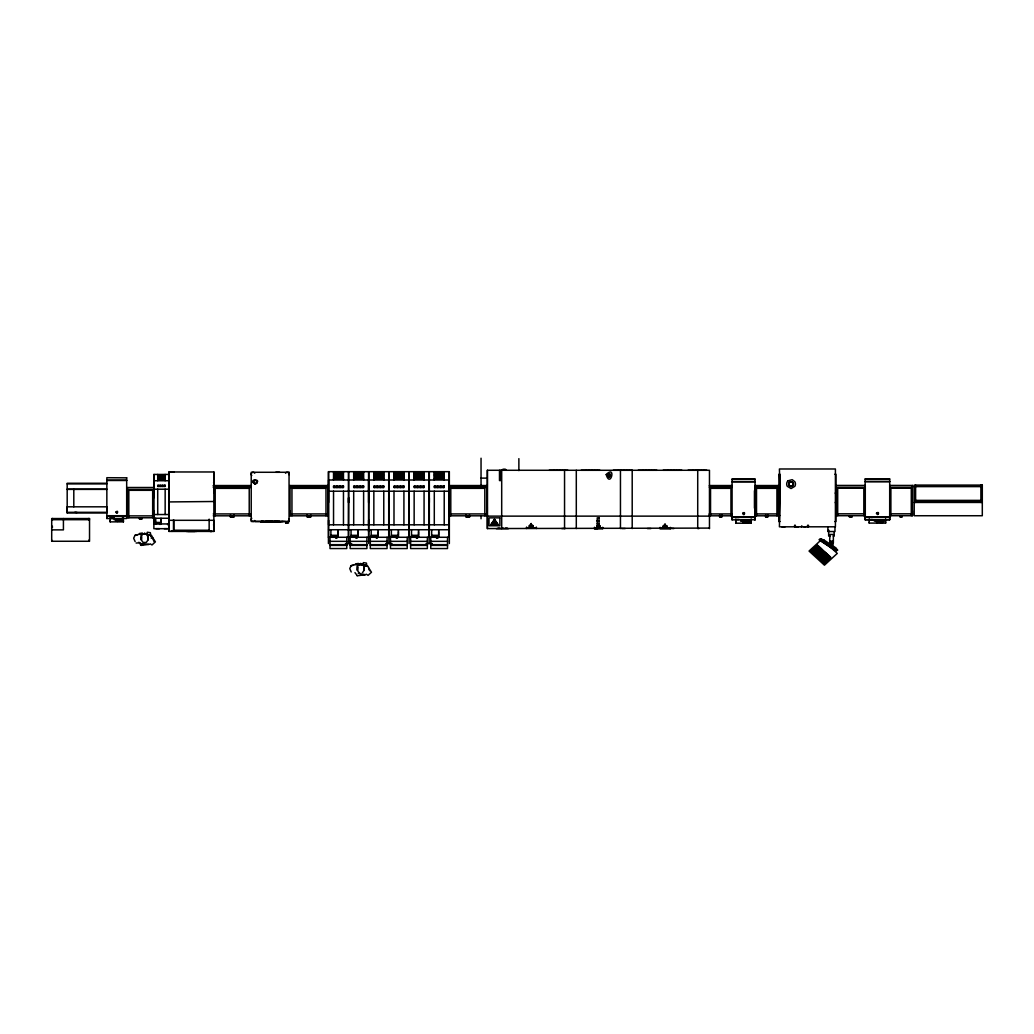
<?xml version="1.0" encoding="UTF-8"?>
<svg xmlns="http://www.w3.org/2000/svg" width="1034" height="1034" viewBox="0 0 1034 1034"><rect width="100%" height="100%" fill="white"/><g stroke="black" fill="none" stroke-linecap="round" stroke-linejoin="round"><path stroke-width="1.5" d="M106.851 507.009L106.851 512.942L67.184 512.942L67.184 506.815L107.058 506.815M106.851 518.499L106.851 515.72L126.678 515.72L126.678 518.499L106.851 518.499L106.851 477.708L126.678 477.837M123.382 517.194L123.382 521.86L110.16 521.86L110.16 517.194M114.179 517.22L114.179 519.74L122.568 519.74L122.568 517.22M119.569 520.451L119.802 521.343L119.117 521.071M127.479 515.888L127.479 517.775L153.988 517.775L153.988 515.888L127.479 515.888L127.479 487.505L153.988 487.505M128.823 517.775L128.823 490.31L152.67 490.31L152.67 517.775M153.988 511.093L153.988 514.531L168.891 514.531M153.988 497.69L153.988 480.732L168.891 480.732L168.891 474.451M161.02 518.254L161.02 522.454L155.733 522.454M168.891 494.226L168.994 531.411L213.87 531.411L213.87 520.309L168.994 520.309M168.891 497.69L168.891 480.732M168.994 531.411L168.994 471.969L213.87 471.969L213.87 531.411M173.492 519.766L173.492 530.235L209.152 530.248M173.854 520.309L173.906 531.024M209.152 531.386L209.152 519.158M213.87 493.089L213.87 471.969M215.201 515.811L215.201 488.345L249.22 488.345L249.22 515.811M327.881 510.783L327.881 515.811L290.037 515.811L290.037 510.783M290.037 485.541L290.037 487.441L327.881 487.441L327.881 485.541L290.037 485.541L290.037 515.811M291.95 515.811L291.95 488.345L325.981 488.345L325.981 515.811M328.579 520.257L328.579 524.807L348.419 524.807M328.579 502.485L328.579 479.996L348.419 479.996L348.419 471.672M337.937 529.731L337.937 535.315L330.906 535.315M348.419 497.884L348.419 537.279M348.419 502.485L348.419 479.996M348.729 502.485L348.729 471.672M358.1 529.731L358.1 535.315L351.056 535.315M368.569 531.683L368.569 529.731L348.729 529.731M368.569 520.257L368.569 524.807L348.729 524.807M368.569 502.485L368.569 479.996L348.729 479.996M368.879 520.257L368.879 524.807L388.719 524.807M368.879 502.485L368.879 479.996L388.719 479.996L388.719 471.672M378.25 529.731L378.25 535.315L371.206 535.315M388.719 497.884L388.719 537.279M388.719 502.485L388.719 479.996M389.03 502.485L389.03 471.672M398.4 529.731L398.4 535.315L391.356 535.315M408.882 531.683L408.882 529.731L389.03 529.731M408.882 520.257L408.882 524.807L389.03 524.807M408.882 502.485L408.882 479.996L389.03 479.996M409.18 520.257L409.18 524.807L429.032 524.807M409.18 502.485L409.18 479.996L429.032 479.996L429.032 471.672M418.55 529.731L418.55 535.315L411.506 535.315M429.032 497.884L429.032 537.279M429.032 502.485L429.032 479.996M429.33 502.485L429.33 471.672M438.7 529.731L438.7 535.315L431.656 535.315M448.872 513.924L448.872 515.811L486.717 515.811L486.717 485.541L448.872 485.541L448.872 513.924L486.717 513.924M449.183 531.683L449.183 529.731L429.33 529.731M449.183 520.257L449.183 524.807L429.33 524.807M449.183 502.485L449.183 479.996L429.33 479.996M450.785 515.811L450.785 488.345L484.817 488.345L484.817 515.811M710.539 515.811L710.539 488.345L730.948 488.345L730.948 515.811M732.085 519.831L732.085 517.052L755.027 517.052L755.027 519.831L755.027 479.039L732.085 479.039L732.085 519.831L755.027 519.714M751.201 518.952L751.201 523.204L735.911 523.204L735.911 518.952M746.91 521.86L746.651 522.713L746.109 521.86M778.059 485.541L778.059 487.441L755.363 487.441L755.363 485.541L778.059 485.541L778.059 515.811L755.363 515.811L755.363 510.783M756.513 515.811L756.513 488.345L776.922 488.345L776.922 515.811M865.29 487.324L836.222 487.324L836.222 485.437L865.29 485.437L865.29 515.707L836.222 515.707L836.222 510.667M837.695 515.707L837.695 488.229L863.829 488.229L863.829 515.707M865.161 519.727L865.161 516.948L889.692 516.948L889.692 519.727L865.148 519.727L865.148 478.936L889.692 478.936L889.692 519.727M885.608 518.835L885.608 523.088L869.245 523.088L869.245 518.835M880.154 522.364C881.433 521.782 880.709 523.333 880.748 521.64M890.881 515.707L890.881 488.229L911.29 488.229L911.29 515.707M912.427 513.808L889.731 513.808L889.731 515.707L912.427 515.707L912.427 510.667M889.731 485.437L912.427 485.437L912.427 487.324L889.731 487.324M141.477 537.434L141.361 540.006L143.119 542.475L146.285 542.462L148.004 539.942L148.133 535.69L146.492 533.828L144.618 533.79L142.757 533.854L140.999 535.741L141.361 540.006L141.71 535.237M357.674 567.201L357.441 570.38L359.199 572.862M610.603 475.821L609.168 473.766L607.733 475.821M830.147 543.005L831.026 544.595L832.448 543.987A1.331 1.331 0 0 0 832.448 542.695C828.066 542.811 830.199 540.149 829.888 534.462L833.352 534.462L833.352 542.966L832.06 542.966M118.858 520.968L119.802 520.865L118.82 520.826M120.539 520.619L121.094 521.33M121.262 520.826L120.526 521.201M744.364 522.584L744.545 521.795M745.411 522.157L744.829 522.777L744.338 521.95M746.781 522.648L746.794 521.795L745.992 522.403M748.047 522.765L747.634 522.054M748.706 522.48L748.655 522.571M876.78 522.687L876.922 521.808M877.478 522.622L876.638 522.364M879.327 521.834L878.293 522.467M879.094 521.679L879.301 522.467M880.18 522.48L880.154 521.756M882.803 521.756L882.661 522.622M171.928 531.411L171.308 530.959M211.531 530.959L210.988 530.946M146.608 534.281L147.332 532.239L150.357 532.704L150.809 535.87M362.701 564.654L363.412 562.625L366.437 563.091L366.889 566.257M213.573 524.613L213.87 523.811M213.702 525.789L213.702 524.923M253.149 481.598L254.7 480.215L257.182 481.133M253.808 481.392L253.808 482.645M116.054 520.619L116.247 521.317M116.894 521.317L116.247 520.619M117.527 520.529L117.747 521.433L118.109 520.619M120.435 521.33L120.9 520.554M153.252 538.352L151.533 535.715L145.406 533.815L138.957 534.358L135.066 535.289L133.657 538.197L135.131 541.596M369.345 568.739L367.613 566.102L361.486 564.202L355.037 564.745L351.146 565.676L349.751 568.571L351.211 571.983M207.343 530.92L210.949 531.411M743.511 522.532L742.761 522.648L743.226 522.041M742.942 522.532L743.782 522.054M743.368 522.842L743.511 521.795M744.312 522.273L745.126 521.795L745.1 522.726M877.569 522.545L877.504 521.756M881.847 521.834L882.092 522.622M882.881 522.467L881.937 521.886M362.365 572.849L364.084 570.316L364.226 566.076L362.572 564.202L358.837 564.241L357.079 566.128L357.441 570.38L357.79 565.275L360.698 563.427L363.632 565.223L364.084 570.316L363.645 565.559L360.013 564.461M610.461 476.209L608.419 476.803M600.147 525.892L600.147 526.681L596.993 526.681L598.57 523.799M597.225 526.577L598.57 524.807L599.901 526.577M143.752 533.996L144.618 533.053L145.497 533.983M533.066 525.531L533.066 526.306L529.253 526.306L531.153 523.437M529.537 526.216L531.153 524.445L532.769 526.216M667.072 525.867L667.072 526.655L663.104 526.655L665.082 523.786M665.082 524.781L663.401 526.552L666.775 526.552M743.614 522.726L743.73 521.95M746.91 522.609L746.794 522.532M211.065 531.722L211.815 530.985M739.103 519.507L737.19 519.507M494.071 522.777L494.084 521.394M494.523 522.777L494.536 521.394M494.937 522.777L494.937 521.394M820.712 540.355L809.053 551.057L824.447 565.184L837.269 553.41L828.829 545.655M821.603 539.528L824.253 541.454M811.897 552.13L818.489 546.068M813.125 553.255L819.716 547.206M814.353 554.392L820.944 548.33M815.58 555.516L822.172 549.468M816.821 556.641L823.413 550.592M818.049 557.778L824.641 551.729M819.277 558.903L825.869 552.854M820.505 560.04L827.097 553.991M821.746 561.165L828.337 555.116M822.974 562.302L829.565 556.253M881.937 521.756L881.873 522.467M357.273 537.124L355.825 537.098L356.562 537.021M397.573 537.124L396.151 537.085L397.379 537.163M789.873 481.883L788.994 482.788A2.546 2.546 0 0 0 788.994 485.269L789.873 486.174A2.339 2.339 0 0 0 792.277 486.174L793.143 485.269A2.546 2.546 0 0 0 793.143 482.788L792.277 481.883M359.535 565.12L360.724 564.254L361.939 565.107M116.726 521.201L116.079 521.317M117.63 520.451L118.122 521.201M118.109 521.317L117.747 520.554M820.466 538.779L819.031 539.722L836.131 551.019L837.566 550.075L835.537 547.658L824.124 540.123L820.466 538.779L837.566 550.075M819.897 540.304L835.265 550.45M823.31 540.653L824.124 540.123M834.709 548.201L835.537 547.658M77.059 512.502L74.887 512.295M742.955 521.95L743.498 522.092M747.776 522.002L748.332 521.743M882.778 521.976L881.821 522.377L882.971 521.937M872.476 519.572L870.796 519.572M143.933 534.087L145.316 534.074M255.385 483.524L254.454 483.356M748.319 522.765L748.732 522.054M876.78 521.989L877.569 522.131M878.499 521.912L879.301 522.067M880.438 521.808L881.201 522.054M135.066 535.289L137.238 534.849M351.146 565.676L353.318 565.223M139.357 533.518L142.382 533.04M355.438 563.892L358.462 563.427M141.012 545.396L149.064 544.349M357.092 575.783L365.144 574.736M140.585 545.164L142.731 544.84M255.075 483.589C263.592 479.233 247.126 477.992 254.92 484.067M255.152 484.093L257.182 483.085L257.324 481.094M117.992 520.645L117.643 521.394M136.139 543.07L139.978 542.721M160.011 523.876C159.74 523.45 160.296 524.677 159.869 524.445M171.993 531.062L173.363 531.024M376.712 537.77C374.567 538.003 378.922 537.706 376.712 537.938M168.994 501.929L213.87 501.503M171.696 471.969L168.994 471.969L168.994 473.792M536.31 527.056L536.478 528.516M172.691 471.969L174.177 471.969M333.543 472.137L343.469 472.137M353.693 472.137L363.619 472.137M373.843 472.137L383.769 472.137M393.993 472.137L403.919 472.137M414.143 472.137L424.069 472.137M434.293 472.137L444.219 472.137M333.801 473.249L343.146 473.249M353.951 473.249L363.296 473.249M374.101 473.249L383.446 473.249M394.251 473.249L403.596 473.249M414.401 473.249L423.746 473.249M434.551 473.249L443.896 473.249M333.801 473.701L343.159 473.585M353.951 473.701L363.309 473.585M374.101 473.701L383.459 473.585M394.251 473.701L403.609 473.585M414.401 473.701L423.759 473.585M434.551 473.701L443.909 473.585M333.814 474.27L343.159 474.27M353.964 474.27L363.309 474.27M374.114 474.27L383.459 474.27M394.264 474.27L403.609 474.27M414.414 474.27L423.759 474.27M434.564 474.27L443.909 474.27M834.903 474.244L835.924 474.244L835.924 521.55L834.903 521.55M168.994 474.451L153.872 474.451L153.872 487.221M333.788 474.593L343.133 474.593M353.938 474.593L363.283 474.593M383.433 474.593L374.088 474.593L374.088 475.73L383.433 475.73M394.238 474.593L403.583 474.593M414.388 474.593L423.733 474.593M434.538 474.593L443.883 474.593L443.883 475.73L434.538 475.73M157.711 474.8L165.156 474.8M333.814 474.696L343.159 474.722M353.964 474.696L363.309 474.722M383.459 474.722L374.114 474.671L374.101 472.564L383.446 472.641L383.459 478.832M394.264 474.696L403.609 474.722M414.414 474.696L423.759 474.722M434.564 474.722L443.909 474.722L443.896 472.564L434.551 472.564L434.564 478.832M333.788 475.265L343.133 475.265M353.938 475.265L363.283 475.265M374.088 475.265L383.433 475.265M394.238 475.265L403.583 475.265M414.388 475.265L423.733 475.265M434.538 475.265L443.883 475.265M157.918 475.64L164.923 475.64M333.814 475.64L343.159 475.575M353.964 475.575L363.309 475.575M383.459 475.575L374.114 475.653L374.114 478.832M394.264 475.575L403.609 475.575M414.414 475.575L423.759 475.575M434.564 475.575L443.909 475.575L443.909 478.832M333.788 475.73L343.133 475.73M353.938 475.73L363.283 475.73M394.238 475.73L403.583 475.73M414.388 475.73L423.733 475.73M333.814 476.26L343.159 476.26M353.964 476.26L363.309 476.26M374.114 476.26L383.459 476.26M394.264 476.26L403.609 476.26M414.414 476.26L423.759 476.26M434.564 476.26L443.909 476.26M157.918 476.403L164.923 476.403M157.905 476.648L164.923 476.752M343.159 476.648L333.814 476.713L333.801 472.564L343.146 472.564L343.159 478.832M353.964 476.713L363.309 476.726M374.114 476.713L383.472 476.726M394.264 476.713L403.622 476.648L403.609 478.832M414.414 476.713L423.772 476.726M434.564 476.713L443.922 476.648M157.905 477.165L164.91 477.165M157.918 477.398L164.923 477.398L157.905 477.501M333.827 477.32L343.159 477.32M353.977 477.32L363.309 477.32M374.127 477.32L383.472 477.32M394.277 477.32L403.622 477.32M414.427 477.32L423.772 477.32M434.577 477.32L443.922 477.32M333.814 478.832L333.814 477.695L343.159 477.786M353.964 477.773L363.309 477.786M374.114 477.773L383.472 477.786M394.264 477.695L403.622 477.786M414.414 477.695L423.772 477.786M434.564 477.773L443.922 477.786M157.918 477.902L164.923 477.902M157.918 478.251L164.936 478.199L164.923 475.123L157.918 475.123L157.918 479.854M481.043 478.122L487.337 478.122M333.814 478.367L343.159 478.367M353.964 478.367L363.309 478.367M374.114 478.367L383.459 478.367M394.264 478.367L403.609 478.367M414.414 478.367L423.759 478.367M434.564 478.367L443.909 478.367M157.931 478.716L164.936 478.716M333.543 478.794L343.469 478.794M353.693 478.794L363.619 478.794M373.843 478.794L383.769 478.794M393.993 478.794L403.919 478.794M414.143 478.794L424.069 478.794M434.293 478.794L444.219 478.794M157.918 478.988L164.936 479.052L164.936 479.854M865.161 479.065L889.692 479.065M732.085 479.169L755.027 479.169M157.918 479.505L164.936 479.505M157.711 479.828L165.156 479.828M106.851 480.177L126.678 480.177M106.851 480.487L126.678 480.487M732.085 481.508L755.027 481.508M865.161 481.405L889.692 481.405M865.161 481.715L889.692 481.715M732.085 481.831L755.027 481.831M106.851 483.266L67.184 483.266L67.184 512.942M67.184 483.886L106.851 483.886M213.275 485.541L251.12 485.541M709.389 485.541L732.085 485.541M213.275 486.161L251.12 486.161M290.037 486.161L327.881 486.161M448.872 486.161L486.717 486.161M709.389 486.161L732.085 486.161M755.363 486.161L778.059 486.161M914.198 486.613L982.3 486.613M333.543 486.807L343.469 486.807M353.693 486.807L363.619 486.807M373.843 486.807L383.769 486.807M393.993 486.807L403.919 486.807M414.143 486.807L424.069 486.807M434.293 486.807L444.219 486.807M213.275 487.441L251.12 487.441M448.872 487.441L486.717 487.441M709.389 487.441L732.085 487.441M779.933 487.583L779.416 468.984L835.407 468.984L835.407 526.81L779.416 526.81L779.933 500.805M779.933 488.5L779.933 499.9M67.184 489.211L106.851 489.211M153.988 489.198L168.891 489.198M67.184 489.392L106.851 489.392M127.479 489.405L153.988 489.405M328.579 491.215L348.419 491.215M348.729 491.215L368.569 491.215M368.879 491.215L388.719 491.215M389.03 491.215L408.882 491.215M409.18 491.215L429.032 491.215M429.33 491.215L449.183 491.215M835.407 492.753L835.407 493.541M915.788 500.378L982.3 500.378M915.607 500.87L980.891 500.87M835.407 502.162L835.407 502.899M779.933 502.317L777.956 502.317L777.956 515.475L779.933 515.475M914.198 502.446L982.3 502.446M67.184 512.321L106.851 512.321M836.222 513.808L865.29 513.808M213.275 513.924L251.12 513.924L251.12 515.811L213.275 515.811M290.037 513.924L327.881 513.924M755.363 513.924L778.059 513.924M106.851 516.031L126.678 516.031L126.678 477.708M487.492 516.134L709.466 516.134M865.161 517.259L889.692 517.259M732.085 517.362L755.027 517.362M153.988 518.254L168.891 518.254M114.658 519.327L122.09 519.327M865.161 519.598L889.692 519.598M51.7 519.688L89.531 519.688M597.225 520.709L599.009 520.709M741.12 520.658L749.715 520.658M874.816 520.554L884.018 520.554M597.225 521.11L599.009 521.11M740.564 521.071L750.27 521.071M874.221 520.968L884.613 520.968M779.933 521.55L778.912 521.55L778.912 515.242M285.552 521.692L288.77 521.692M779.416 521.782L779.933 474.244L778.912 474.244L778.912 502.627M273.299 521.86L273.958 521.472M275.251 521.86L274.204 521.472M275.496 521.86L276.543 521.86M276.815 521.86L277.849 521.472M278.107 521.86L279.154 521.86M279.374 521.86L283.045 521.472M265.958 522.17L267.858 522.17L267.793 521.472M268.22 522.17L272.717 522.17L272.717 521.472M275.264 522.17L279.516 522.17L279.516 521.472M285.901 522.183L285.63 522.907L288.551 522.907M286.302 522.416L287.736 522.416M746.277 522.403L747.065 522.403M880.335 522.286L881.175 522.39M286.172 522.726L288.008 522.726M155.733 523.294L161.02 523.294M156.018 523.333L160.722 523.333M597.225 523.721L599.009 523.721M153.872 523.941L168.994 523.941M51.7 526.306L52.488 526.306M796.723 527.069L798.468 527.069M804.051 527.069L805.783 527.069M51.7 527.443L52.488 527.443M526.707 528.012L536.31 528.012M497.91 528.167L499.797 528.167M501.374 528.167L503.261 528.167M505.38 528.167L507.28 528.167M536.31 528.245L526.707 528.245L526.577 527.056L526.577 528.516M594.615 528.271L602.563 528.271M709.466 528.09L487.272 528.568L487.272 515.94M526.577 528.284L536.478 528.284M660.144 528.335L670.161 528.335M670.394 528.452L673.922 528.568M168.994 528.684L153.872 528.684L153.872 517.517M328.579 529.731L348.419 529.731M368.879 529.731L388.719 529.731M409.18 529.731L429.032 529.731M51.7 529.873L63.423 529.873L63.423 518.551M171.928 531.024L175.534 530.92M829.888 536.103L828.673 536.103L828.673 530.067M833.352 536.103L834.192 536.103L834.192 531.579M330.906 536.413L337.937 536.413M351.056 536.413L358.1 536.413M371.206 536.413L378.25 536.413M391.356 536.413L398.4 536.413M411.506 536.413L418.55 536.413M431.656 536.413L438.7 536.413M331.281 536.465L337.549 536.465M351.431 536.465L357.699 536.465M371.581 536.465L377.849 536.465M391.731 536.465L398 536.465M411.881 536.465L418.15 536.465M432.031 536.465L438.3 536.465M331.281 536.762L337.549 536.762M351.431 536.762L357.699 536.762M371.581 536.762L377.849 536.762M391.731 536.762L398 536.762M411.881 536.762L418.15 536.762M432.031 536.762L438.3 536.762M328.424 537.279L449.338 537.279M51.7 540.123L52.488 541.26M330.001 541.338L346.765 541.338M350.151 541.338L366.915 541.338M370.301 541.338L387.065 541.338M390.464 541.338L407.215 541.338M410.614 541.338L427.365 541.338M430.764 541.338L447.515 541.338M829.888 541.338L833.352 541.338M345.472 543.561L351.676 543.561M385.772 543.561L391.976 543.561M426.086 543.561L432.277 543.561M330.001 544.659L346.765 544.659M350.151 544.659L366.915 544.659M370.301 544.659L387.065 544.659M390.464 544.659L407.215 544.659M410.614 544.659L427.365 544.659M430.764 544.659L447.515 544.659M330.001 545.396L346.765 545.396M350.151 545.396L366.915 545.396M370.301 545.396L387.065 545.396M390.464 545.396L407.215 545.396M410.614 545.396L427.365 545.396M430.764 545.396L447.515 545.396M660.144 527.379L660.002 528.839L670.329 528.839L670.329 527.379L670.161 528.568M594.498 527.314L594.498 528.788L602.693 528.788L602.693 527.314L602.563 528.503M148.676 544.401L140.042 543.509M360.452 574.4L364.769 574.788M255.282 484.054L254.274 483.356M358.229 573.288L360.879 573.599M363.128 574.309L365.261 574.671M146.595 534.436L151.533 535.715L146.453 534.397M151.119 537.977L153.29 538.624L155.397 541.855L151.998 544.97L150.124 543.819M254.842 483.563L253.291 482.581M877.478 522.054L876.522 522.441M366.204 574.193L368.091 575.356L371.477 572.229L369.371 569.01M792.134 482.115L792.923 482.93A2.262 2.262 0 0 1 792.923 485.127L792.134 485.928A2.068 2.068 0 0 1 790.002 485.928L789.226 485.127A2.262 2.262 0 0 1 789.226 482.93L790.002 482.115A2.068 2.068 0 0 1 792.134 482.115A2.262 2.262 0 0 0 789.782 482.09M815.929 546.159L829.475 558.593M814.611 547.361L828.156 559.795M813.293 548.576L826.838 561.01M811.974 549.791L825.52 562.225M665.082 524.561L667.072 526.655M531.153 524.225L533.066 526.306M354.959 572.642L357.26 575.602M138.879 542.255L141.18 545.215M598.57 524.587L600.147 526.681M743.756 522.338L742.658 522.157M368.621 568.17L369.629 570.716M152.528 537.796L154.053 541.609M213.611 482.451L213.87 483.847M508.405 528.671L496.32 528.671M252.994 481.598L253.149 482.607M147.552 534.837L148.004 539.942L147.565 535.173M213.754 483.408L213.87 485.398M980.891 485.088L980.891 502.446M915.607 485.088L915.607 502.446M912.427 485.437L912.427 515.707M902.217 515.707L902.217 516.91L899.942 516.91L899.942 515.707M902.01 515.707L902.01 516.573L900.162 516.573L900.162 515.707M885.608 521.95L885.608 523.088M881.175 522.571L880.335 522.105M869.245 521.95L869.245 523.088M852.21 515.707L852.21 516.91L849.302 516.91L849.302 515.707M851.938 515.707L851.938 516.573L849.586 516.573L849.586 515.707M836.222 485.437L836.222 515.707M834.981 526.81L834.981 531.528L827.885 531.528L827.885 526.81M832.06 541.57L832.06 544.905L832.99 544.879L832.99 541.57L830.108 541.57L830.108 544.905M828.402 530.067L828.402 531.528M808.485 525.233L808.485 526.81M807.554 525.233L807.554 526.81M801.815 526.81L801.815 525.867L801.311 526.81M795.34 525.233L795.34 526.81M794.603 525.233L794.603 526.81M785.064 526.81L781.807 526.81M767.848 515.126L767.848 517.013L765.574 517.013L765.574 515.126M767.642 515.126L767.642 516.677L765.793 516.677L765.793 515.126M755.363 485.541L755.363 515.811M754.445 490.723L754.445 508.146M751.201 522.067L751.201 523.204M735.911 522.067L735.911 523.204M721.874 515.126L721.874 517.013L719.599 517.013L719.599 515.126M721.667 515.126L721.667 516.677L719.819 516.677L719.819 515.126M709.466 528.632L709.466 470.276L487.272 470.276L487.272 487.26M706.765 470.276L704.361 470.276M703.999 470.276L701.595 470.276M701.285 470.276L698.881 470.276M698.971 528.568L698.312 528.568M698.57 470.276L696.166 470.276M697.717 470.276L697.717 528.568M695.675 470.276L693.258 470.276M693.051 470.276L688.049 470.276M681.884 470.276L679.48 470.276M679.118 470.276L676.701 470.276M676.404 470.276L674 470.276M673.69 470.276L671.286 470.276M670.782 470.276L668.378 470.276M668.171 470.276L663.156 470.276M663.104 525.867L663.104 526.655M656.913 470.276L654.509 470.276M654.147 470.276L651.743 470.276M651.433 470.276L649.029 470.276M650.929 528.568L647.4 528.568M648.719 470.276L646.315 470.276M645.823 470.276L643.419 470.276M643.2 470.276L638.198 470.276M632.201 470.276L632.201 528.568M631.994 470.276L629.577 470.276M629.228 470.276L626.811 470.276M626.514 470.276L624.109 470.276M625.247 528.568L621.718 528.568M623.799 470.276L621.395 470.276M620.891 470.276L618.487 470.276M620.452 470.276L620.452 528.568M618.28 470.276L613.265 470.276M599.94 470.276L597.536 470.276M597.859 528.568L594.33 528.568M597.174 470.276L594.77 470.276M596.993 525.892L596.993 526.681M594.472 470.276L592.055 470.276M591.758 470.276L589.341 470.276M588.85 470.276L586.446 470.276M586.226 470.276L581.224 470.276M576.3 470.276L576.3 528.568M567.899 470.276L565.495 470.276M565.249 528.568L561.721 528.568M565.133 470.276L562.716 470.276M564.551 470.276L564.551 528.568M562.418 470.276L560.014 470.276M559.704 470.276L557.3 470.276M556.796 470.276L554.392 470.276M554.185 470.276L549.183 470.276M529.253 525.531L529.253 526.306M518.874 458.644L518.874 470.625M505.872 470.276L505.872 469.552L502.524 469.552L502.524 470.276M505.626 469.552L505.665 470.276M505.484 469.552L505.316 470.276M505.122 469.552L505.122 470.276M504.941 469.552L504.928 470.276M504.682 469.552L504.644 470.276M504.566 469.552L504.553 470.276M504.411 469.552L504.346 470.276M504.049 469.552L504.101 470.276M503.791 469.552L503.842 470.276M503.597 469.552L503.739 470.276M503.364 469.552L503.403 470.276M503.196 469.552L503.261 470.276M503.028 469.552L502.925 470.276M502.718 469.552L502.744 470.276M501.697 470.276L501.697 528.568M500.805 470.276L500.805 480.564L499.487 480.564L499.487 470.276M487.492 470.276L487.492 528.568M487.272 507.022L487.272 510.46M481.043 458.217L481.043 485.915M481.043 515.617L481.043 518.758M469.682 515.126L469.682 517.013L465.907 517.013L465.907 515.126M469.346 515.126L469.346 516.677L466.269 516.677L466.269 515.126M449.338 486.07L449.338 471.672L328.424 471.672L328.424 543.561M449.338 514.803L449.338 543.561M449.183 471.672L449.183 537.279M447.515 537.279L447.515 548.55L430.764 548.55L430.764 537.279M444.219 471.672L444.219 479.996M444.219 491.215L444.219 524.807M443.599 486.058L443.599 487.557M440.807 486.058L440.807 487.557M438.7 531.683L438.7 537.266M438.3 536.284L438.3 536.943L432.031 536.943L432.031 536.284M437.705 486.058L437.705 487.557M434.913 486.058L434.913 487.557M434.293 471.672L434.293 479.996M434.293 491.215L434.293 524.807M431.656 529.731L431.656 537.279M429.33 497.884L429.33 537.279M429.175 537.279L429.175 543.561M427.365 537.279L427.365 548.55L410.614 548.55L410.614 537.279M424.069 471.672L424.069 479.996M424.069 491.215L424.069 524.807M423.759 478.832L423.746 472.564L414.401 472.564L414.414 478.832M423.449 486.058L423.449 487.557M420.657 486.058L420.657 487.557M418.55 531.683L418.55 537.266M418.15 536.284L418.15 536.943L411.881 536.943L411.881 536.284M417.555 486.058L417.555 487.557M414.763 486.058L414.763 487.557M414.143 471.672L414.143 479.996M414.143 491.215L414.143 524.807M411.506 529.731L411.506 537.279M409.18 471.672L409.025 543.561M408.882 471.672L408.882 537.279M407.215 537.279L407.215 548.55L390.464 548.55L390.464 537.279M403.919 471.672L403.919 479.996M403.919 491.215L403.919 524.807M403.609 476.713L403.596 472.564L394.251 472.641L394.264 478.832M403.299 486.058L403.299 487.557M400.507 486.058L400.507 487.557M398.4 531.683L398.4 537.266M398 536.284L398 536.943L391.731 536.943L391.731 536.284M397.405 486.058L397.405 487.557M394.613 486.058L394.613 487.557M393.993 471.672L393.993 479.996M393.993 491.215L393.993 524.807M391.356 529.731L391.356 537.279M389.03 497.884L389.03 537.279M388.874 537.279L388.874 543.561M387.065 537.279L387.065 548.55L370.301 548.55L370.301 537.279M383.769 471.672L383.769 479.996M383.769 491.215L383.769 524.807M383.149 486.058L383.149 487.557M380.357 486.058L380.357 487.557M378.25 531.683L378.25 537.266M377.849 536.284L377.849 536.943L371.581 536.943L371.581 536.284M377.255 486.058L377.255 487.557M374.463 486.058L374.463 487.557M373.843 471.672L373.843 479.996M373.843 491.215L373.843 524.807M371.206 529.731L371.206 537.279M368.879 471.672L368.724 543.561M368.569 471.672L368.569 537.279M366.915 537.279L366.915 548.55L350.151 548.55L350.151 537.279M363.619 471.672L363.619 479.996M363.619 491.215L363.619 524.807M363.309 478.832L363.296 472.564L353.951 472.641L353.964 478.832M362.999 486.058L362.999 487.557M360.207 486.058L360.207 487.557M358.1 531.683L358.1 537.266M357.699 536.284L357.699 536.943L351.431 536.943L351.431 536.284M357.105 486.058L357.105 487.557M354.313 486.058L354.313 487.557M353.693 471.672L353.693 479.996M353.693 491.215L353.693 524.807M351.056 529.731L351.056 537.279M348.729 497.884L348.574 543.561M346.765 537.279L346.765 548.55L330.001 548.55L330.001 537.279M343.469 471.672L343.469 479.996M343.469 491.215L343.469 524.807M342.849 486.058L342.849 487.557M340.057 486.058L340.057 487.557M337.937 531.683L337.937 537.266M337.549 536.284L337.549 536.943L331.281 536.943L331.281 536.284M336.955 486.058L336.955 487.557M334.163 486.058L334.163 487.557M333.827 476.648L333.827 477.786M333.543 471.672L333.543 479.996M333.543 491.215L333.543 524.807M330.906 529.731L330.906 537.279M328.579 471.672L328.579 537.279M327.881 485.541L327.881 515.811M310.846 515.126L310.846 517.013L307.072 517.013L307.072 515.126M310.51 515.126L310.51 516.677L307.434 516.677L307.434 515.126M285.785 522.183L285.901 522.907M285.268 521.472L254.997 521.472M279.594 472.279L275.807 472.279M279.154 521.472L279.167 522.17M279.012 521.472L279.012 522.17M278.766 521.472L278.753 522.17M278.107 521.472L278.094 522.17M277.681 521.472L277.616 522.17M277.409 521.472L277.474 522.17M277.177 521.472L277.19 522.17M277.073 521.472L277.073 522.17M276.879 521.472L276.853 522.17M276.647 521.472L276.647 522.17M276.362 521.472L276.401 522.17M276.22 521.472L276.156 522.17M276.065 521.472L275.923 522.17M275.419 521.472L275.419 522.17M274.863 521.472L274.863 522.17L272.032 521.472M274.514 521.472L274.514 522.17M273.299 521.472L273.312 522.17M272.304 521.472L272.33 522.17M271.839 521.472L271.839 522.17M271.658 521.472L271.658 522.17M271.49 521.472L271.49 522.17M270.973 521.472L270.973 522.17M270.611 521.472L270.611 522.17M270.43 521.472L270.339 522.17M270.094 521.472L270.132 522.17M270.029 521.472L269.939 522.17M269.68 521.472L269.835 522.17M269.538 521.472L269.615 522.17M269.357 521.472L269.357 522.17M269.111 521.472L269.189 522.17M268.892 521.472L268.892 522.17M268.685 521.472L268.62 522.17M268.517 522.17L268.388 521.472L268.284 522.17M267.483 521.472L267.599 522.17M267.315 521.472L267.315 522.17M267.121 521.472L267.069 522.17M266.914 521.472L266.914 522.17M266.682 522.17L266.617 521.472L266.423 522.17M266.371 521.472L266.216 522.17M266.1 521.472L266.022 522.17M265.467 521.472L265.467 522.17L263.592 522.17L263.592 521.472M265.143 521.472L265.143 522.17M264.975 521.472L264.975 522.17M263.916 521.472L263.98 522.17M263.024 521.472L263.127 522.17L261.098 522.17L261.111 521.472M262.843 521.472L262.843 522.17M262.623 521.472L262.714 522.17M262.481 521.472L262.339 522.17M262.197 521.472L262.235 522.17M261.964 521.472L262.054 522.17M261.692 521.472L261.718 522.17M261.486 521.472L261.447 522.17M261.292 521.472L261.279 522.17M234.085 515.126L234.085 517.013L230.311 517.013L230.311 515.126M233.749 515.126L233.749 516.677L230.672 516.677L230.672 515.126M196.615 531.411L186.262 531.411M194.844 531.411L187.787 531.411M167.637 523.941L167.637 524.729M167.495 528.684L164.199 528.684M165.156 474.451L165.156 480.732M165.156 489.198L165.156 514.531M164.936 478.199L164.936 479.052M164.69 485.295L164.69 486.432M162.596 485.295L162.596 486.432M161.02 519.714L161.02 523.941M160.722 523.191L156.018 523.191M160.27 485.295L160.27 486.432M159.469 528.684L155.927 528.684M158.176 485.295L158.176 486.432M157.711 474.451L157.711 480.732M157.711 489.198L157.711 514.531M155.733 518.254L155.733 523.941M153.988 474.451L153.988 523.941M142.059 517.775L142.059 518.978L139.409 518.978L139.409 517.775M141.813 517.775L141.813 518.641L139.668 518.641L139.668 517.775M123.382 520.735L123.382 521.86M113.262 518.422L110.884 518.422M110.16 520.735L110.16 521.86M88.756 518.551L88.756 519.688M88.756 540.123L88.756 541.26M88.549 518.551L88.549 519.688M73.802 489.392L73.802 506.815M52.682 518.551L52.682 519.688M52.488 518.551L52.488 519.688M288.99 473.675A1.887 1.887 0 0 1 288.99 474.658M285.526 473.223A1.887 1.887 0 0 1 288.796 473.223M251.766 475.511A1.887 1.887 0 0 1 251.96 472.667A1.887 1.887 0 0 1 254.752 473.223M288.99 519.081A1.887 1.887 0 0 1 288.99 520.063M288.796 520.516A1.887 1.887 0 0 1 288.111 521.214M254.752 520.516A1.887 1.887 0 0 1 251.96 521.071A1.887 1.887 0 0 1 251.766 518.241M830.121 543.987A1.331 1.331 0 0 1 830.121 542.695M709.389 513.924L709.389 515.811L732.085 515.811L732.085 513.924L709.389 513.924M116.002 511.985C117.178 516.199 119 509.025 116.002 511.985M116.648 512.179L117.256 512.45L116.687 512.088M606.208 474.528C610.344 488.966 616.561 464.292 606.208 474.528M607.553 474.916C609.543 481.844 612.567 470.056 607.553 474.916M742.671 513.316C744.105 517.595 746.096 510.279 742.671 513.316M743.42 513.51L744.157 513.704L743.42 513.51M876.483 513.2C878.047 517.517 880.115 510.137 876.483 513.2M877.284 513.394L878.073 513.588L877.284 513.394M111.168 517.543C112.37 519.417 113.973 517.607 111.168 517.504M531.282 525.802L530.636 525.983L531.282 525.802M665.224 526.138L664.539 525.957L665.12 526.28M249.724 514.596L249.827 514.531M249.724 515.294L249.827 515.229M326.473 514.596L326.589 514.531M326.473 515.294L326.589 515.229M485.321 514.596L486.058 514.648L485.36 514.57M485.321 515.294L486.058 515.346L485.36 515.268M494.498 519.236L490.827 524.639L498.168 524.639L494.498 519.236M494.498 519.675L491.24 524.484L497.768 524.484L494.498 519.675M787.973 480.823L787.275 481.766A4.653 4.653 0 0 0 787.275 486.29L791.075 488.552L794.862 486.29A4.653 4.653 0 0 0 794.862 481.766L792.212 479.66L787.973 480.823M817.248 544.944L810.656 550.993L824.201 563.427L830.793 557.378L817.248 544.944M335.701 537.085L337.149 537.098L335.779 537.06M335.701 537.835L337.149 537.861L335.779 537.809M355.851 537.835L357.299 537.861L355.929 537.809M376.001 537.085L377.449 537.098L376.001 537.085M396.151 537.835L397.599 537.861L396.229 537.809M416.301 537.085L417.749 537.098L416.379 537.06M416.301 537.835L417.749 537.861L416.379 537.809M436.451 537.085L437.899 537.098L436.451 537.085M436.451 537.835L437.899 537.861L436.451 537.835M289.055 472.279L251.223 472.279L251.223 521.472L289.055 521.472L289.055 472.279M164.923 475.886L157.918 475.886L164.923 475.95M982.3 485.088L914.198 485.088L914.198 515.733L982.3 515.733L982.3 485.088M165.156 485.295L157.711 485.295L157.711 486.432L165.156 486.432L165.156 485.295M343.469 486.058L333.543 486.058L333.543 487.557L343.469 487.557L343.469 486.058M363.619 486.058L353.693 486.058L353.693 487.557L363.619 487.557L363.619 486.058M383.769 486.058L373.843 486.058L373.843 487.557L383.769 487.557L383.769 486.058M403.919 486.058L393.993 486.058L393.993 487.557L403.919 487.557L403.919 486.058M424.069 486.058L414.143 486.058L414.143 487.557L424.069 487.557L424.069 486.058M444.219 486.058L434.293 486.058L434.293 487.557L444.219 487.557L444.219 486.058M499.861 517.853L489.004 517.853L489.004 525.776L499.861 525.776L499.861 517.853M599.009 517.84L597.225 517.84L597.225 525.608L599.009 525.608L599.009 517.84M89.531 518.551L51.7 518.551L51.7 541.26L89.531 541.26L89.531 518.551M495.687 523.049L493.334 523.23L495.687 523.049M496.23 523.462L492.856 523.643L496.23 523.462M496.759 523.863L492.43 524.07L496.759 523.863M365.519 565.533L361.267 564.461L367.613 566.102L365.519 565.533M275.664 522.17L275.677 521.472L275.613 522.17"/></g></svg>
